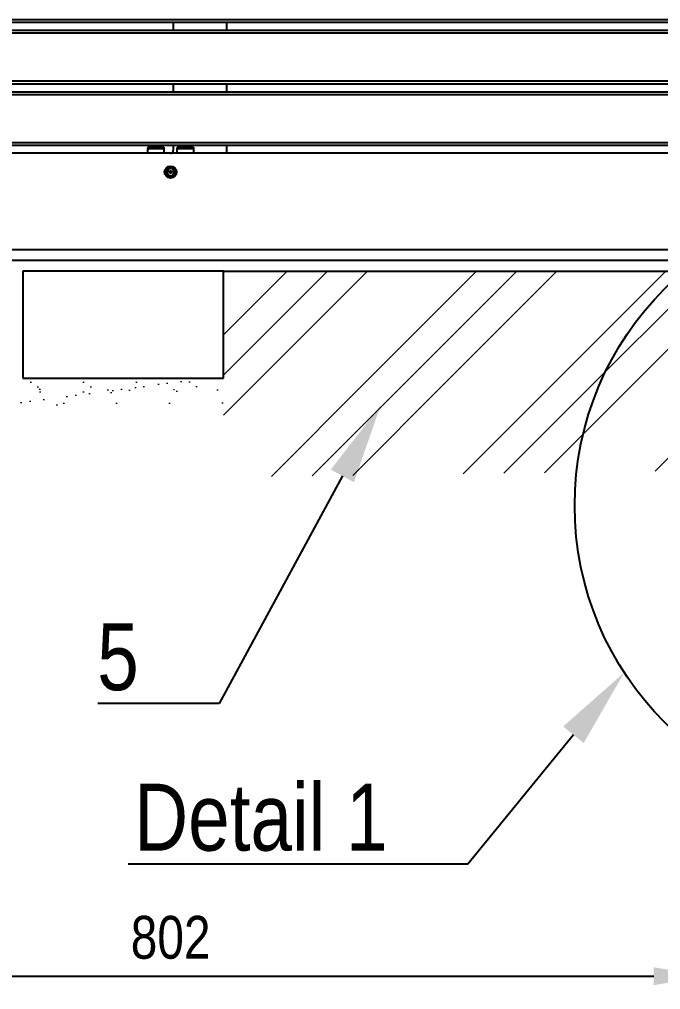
# Model space of a CAD drawing. Header units: millimetres. Extents: x 11004 to 16944, y 3085 to 7285.
# Drawn here: x 13862 to 14342, y 5074 to 5798 of the extents above; entities that cross this region are included whole.
import ezdxf
from ezdxf import colors
from ezdxf.entities.mleader import LeaderData, LeaderLine
from ezdxf.math import Vec2, Vec3

# ---------------------------------------------------------------- set-up
doc = ezdxf.new("R2010")
doc.units = ezdxf.units.MM
doc.header["$LTSCALE"] = 0.3
doc.layers.add('SRAFY', color=251, linetype='Continuous', lineweight=13)
doc.styles.add('SEACAD_Arial', font='arial.ttf', dxfattribs={"width": 0.8})
doc.dimstyles.new('ISO-25', dxfattribs={"dimtxt": 1.6, "dimasz": 2, "dimexe": 0.5, "dimexo": 1.5, "dimtad": 1, "dimdec": 0, "dimtxsty": 'SEACAD_Arial', "dimcen": 2, "dimadec": 0, "dimazin": 0, "dimtfac": 1, "dimtdec": 0, "dimtmove": 0, "dimatfit": 3, "dimfxl": 1, "dimarcsym": 0})

# ---------------------------------------------------------------- blocks, each defined once
blk = doc.blocks.new('*D169')
at = {"color": 0, "lineweight": -2, "transparency": 16777216}
for p, q in [((14376.43, 5210.62), (14376.43, 5073.82)), ((13574.41, 5160.05), (13574.41, 5073.82)), ((13614.41, 5083.82), (14336.43, 5083.82))]:
    blk.add_line(p, q, dxfattribs=at)
at = {"color": 0, "transparency": 16777216}
for points in [[(13614.41, 5090.48), (13614.41, 5077.15), (13574.41, 5083.82)], [(14336.43, 5090.48), (14336.43, 5077.15), (14376.43, 5083.82)]]:
    blk.add_solid(points, dxfattribs=at)
at = {"layer": 'Defpoints', "color": 0, "transparency": 16777216}
for p in [(14376.43, 5240.62), (13574.41, 5190.05), (14376.43, 5083.82)]:
    blk.add_point(p, dxfattribs=at)
at = {"color": 0, "transparency": 16777216, "insert": (13975.42, 5112.65), "char_height": 32, "attachment_point": 5, "style": 'SEACAD_Arial'}
blk.add_mtext('802', dxfattribs=at)

msp = doc.modelspace()

# ---------------------------------------------------------------- hatches: boundary and pattern name
at = {"layer": 'SRAFY'}
h = msp.add_hatch(dxfattribs=at)
h.set_pattern_fill('GOST_GROUND', color=256, scale=10)
h.set_pattern_definition([(45, (6909.47, 295.79), (141.4214, -9e-15), [200]), (45, (6939.47, 295.79), (141.4214, -9e-15), [200]), (45, (6969.47, 295.79), (141.4214, -9e-15), [200])])
h.paths.add_polyline_path([(14376.39, 5461.49), (14014.91, 5456.61), (14014.91, 5610.45), (14770.78, 5610.44), (14770.78, 5463.03), (14626.43, 5463.03), (14626.43, 5560.61), (14376.39, 5558.63)])
h = msp.add_hatch(dxfattribs=at)
h.set_pattern_fill('AR-SAND', color=256, scale=0.5)
h.set_pattern_definition([(37.5, (6709.467, 295.79), (-0.800016, 24.47066), [0, -19.304, 0, -21.59, 0, -20.6375]), (7.5, (6709.467, 295.79), (22.47616, 35.84126), [0, -10.414, 0, -17.399, 0, -6.6675]), (327.5, (6693.846, 295.79), (39.54962, 0.07186), [0, -6.35, 0, -22.86, 0, -29.845]), (317.5, (6693.846, 295.79), (38.17782, 11.14647), [0, -3.175, 0, -14.986, 0, -17.145])])
h.paths.add_polyline_path([(13244.91, 5530.45), (13244.91, 5510.49), (13275.44, 5510.45), (13395.42, 5510.28), (13395.42, 5530.45)])
h.paths.add_polyline_path([(14014.91, 5510.1), (14014.91, 5530.45), (13395.42, 5530.45), (13395.42, 5510.28), (13525.42, 5510.1)])

# ---------------------------------------------------------------- linework, layer by layer
for p, q in [((13383.41, 5798.45), (14567.41, 5798.45)), ((13383.41, 5796.45), (14567.41, 5796.45)), ((13383.41, 5790.45), (14567.41, 5790.45)), ((13977.41, 5796.45), (13977.41, 5790.45)), ((14017.41, 5790.45), (14017.41, 5796.45)), ((13383.41, 5788.45), (14567.41, 5788.45)), ((13383.41, 5752.45), (14567.41, 5752.45)), ((13383.41, 5750.45), (14567.41, 5750.45)), ((13977.41, 5750.45), (13977.41, 5744.45)), ((14017.41, 5744.45), (14017.41, 5750.45)), ((13383.41, 5744.45), (14567.41, 5744.45)), ((13383.41, 5742.45), (14567.41, 5742.45)), ((13383.41, 5706.45), (14567.41, 5706.45)), ((13383.41, 5704.45), (14567.41, 5704.45)), ((13958.41, 5703.05), (13970.41, 5703.05)), ((13958.41, 5703.05), (13958.41, 5702.05)), ((13970.41, 5703.05), (13970.41, 5702.05)), ((13977.41, 5704.45), (13977.41, 5700.45)), ((13980.41, 5703.05), (13992.41, 5703.05)), ((13980.41, 5703.05), (13980.41, 5702.05)), ((13992.41, 5703.05), (13992.41, 5702.05)), ((14017.41, 5698.45), (14017.41, 5704.45)), ((14571.41, 5698.45), (13379.41, 5698.45)), ((13958.41, 5702.05), (13970.41, 5702.05)), ((13958.41, 5698.45), (13958.41, 5702.05)), ((13970.41, 5702.05), (13970.41, 5698.45)), ((13980.41, 5702.05), (13992.41, 5702.05)), ((13980.41, 5698.45), (13980.41, 5702.05)), ((13992.41, 5702.05), (13992.41, 5698.45)), ((13973.56, 5686.66), (13972.56, 5683.96)), ((13972.56, 5683.96), (13974.41, 5681.74)), ((13976.4, 5687.16), (13973.56, 5686.67)), ((13974.41, 5681.74), (13977.26, 5682.23)), ((13978.25, 5684.94), (13976.41, 5687.16)), ((13977.26, 5682.23), (13978.25, 5684.94)), ((14571.41, 5626.45), (13379.41, 5626.45)), ((14571.41, 5618.45), (13379.41, 5618.45)), ((14014.91, 5610.45), (14775.28, 5610.45))]:
    msp.add_line(p, q)
at = {"color": 7, "linetype": 'Continuous'}
for p, q in [((14014.91, 5610.45), (13864.91, 5610.45)), ((13864.91, 5610.45), (13864.91, 5530.45)), ((14014.91, 5530.45), (14014.91, 5610.45)), ((13864.91, 5530.45), (14014.91, 5530.45))]:
    msp.add_line(p, q, dxfattribs=at)
at = {"flags": 128}
for points in [[(13972.56, 5683.96), (13972.56, 5683.96), (13972.56, 5683.96), (13972.56, 5683.96), (13972.56, 5683.96), (13972.56, 5683.96), (13972.56, 5683.96), (13972.56, 5683.96), (13972.56, 5683.96)], [(13973.56, 5686.67), (13973.56, 5686.67), (13973.56, 5686.67), (13973.56, 5686.67), (13973.56, 5686.67), (13973.56, 5686.66), (13973.56, 5686.66), (13973.56, 5686.66), (13973.56, 5686.66)], [(13974.41, 5681.74), (13974.41, 5681.74), (13974.41, 5681.74), (13974.41, 5681.74), (13974.41, 5681.74), (13974.41, 5681.74), (13974.41, 5681.74), (13974.41, 5681.74), (13974.41, 5681.74)], [(13976.41, 5687.16), (13976.41, 5687.16), (13976.41, 5687.16), (13976.41, 5687.16), (13976.4, 5687.16), (13976.4, 5687.16), (13976.4, 5687.16), (13976.4, 5687.16), (13976.4, 5687.16)], [(13977.26, 5682.23), (13977.26, 5682.23), (13977.26, 5682.23), (13977.26, 5682.23), (13977.26, 5682.23), (13977.26, 5682.23), (13977.26, 5682.23), (13977.26, 5682.23), (13977.26, 5682.23)], [(13978.25, 5684.94), (13978.25, 5684.94), (13978.25, 5684.94), (13978.25, 5684.94), (13978.25, 5684.94), (13978.25, 5684.94), (13978.25, 5684.94), (13978.25, 5684.94), (13978.25, 5684.94)]]:
    msp.add_lwpolyline(points, dxfattribs=at)
for centre, radius in [((13975.41, 5684.45), 4.5), ((13975.41, 5684.45), 3.25), ((13975.41, 5684.45), 3.1), ((13975.41, 5684.45), 3.03), ((13975.41, 5684.45), 0.894), ((14506.39, 5435.38), 229.01)]:
    msp.add_circle(centre, radius)
msp.add_arc((13975.41, 5700.45), 2, 270, 0)

# ---------------------------------------------------------------- dimensions: what is measured, and where the dimension line sits
dim = msp.add_linear_dim(base=(14376.43, 5083.82), p1=(13574.41, 5190.05), p2=(14376.43, 5240.62), dimstyle='ISO-25', override={"dimscale": 0, "dimtix": 0, "dimtofl": 1, "dimtmove": 0, "dimatfit": 3})
dim.commit()
dim.dimension.update_dxf_attribs({"geometry": '*D169', "text_midpoint": (13975.42, 5112.65)})

# ---------------------------------------------------------------- leaders
ml = msp.add_multileader_mtext('Standard')
ml.set_content('5', color=256, style='SEACAD_Arial')
ml.set_leader_properties()
ml.build(insert=Vec2(0, 0))
ml.multileader.update_dxf_attribs({"text_right_attachment_type": 6, "dogleg_length": 2, "arrow_head_size": 60, "scale": 20})
ctx = ml.context
ctx.base_point, ctx.scale, ctx.char_height, ctx.arrow_head_size, ctx.landing_gap_size, ctx.plane_origin = Vec3(13905.1, 5322.01), 20, 50, 60, 20, Vec3(14132.32, 5510.25)
ctx.right_attachment, ctx.text_align_type = 6, 2
notes = []
notes.append((ctx, [(0, (1, 1, 0), (14011.62, 5287.44), (-1, 0), 40, [(0, [(14132.32, 5510.25)], 0, [])])]))
ctx.mtext.insert, ctx.mtext.alignment, ctx.mtext.flow_direction = Vec3(13951.62, 5347.44), 3, 5
ml = msp.add_multileader_mtext('Standard')
ml.set_content('Detail 1', color=256, style='SEACAD_Arial')
ml.set_leader_properties(lineweight=-3)
ml.build(insert=Vec2(0, 0))
ml.multileader.update_dxf_attribs({"text_right_attachment_type": 6, "dogleg_length": 2, "arrow_head_size": 60, "scale": 20})
ctx = ml.context
ctx.base_point, ctx.scale, ctx.char_height, ctx.arrow_head_size, ctx.landing_gap_size, ctx.plane_origin = Vec3(13942.68, 5202.17), 20, 50, 60, 20, Vec3(15982.48, 5637.1)
ctx.right_attachment, ctx.text_align_type = 6, 2
notes.append((ctx, [(1, (1, 1, 0), (14197.58, 5167.58), (-1, 0), 40, [(0, [(14314.34, 5310.62)], 0, [])])]))
ctx.mtext.insert, ctx.mtext.alignment, ctx.mtext.flow_direction = Vec3(14137.58, 5227.58), 3, 5
for ctx, leaders in notes:
    for number, flags, end, landing, length, lines in leaders:
        leader = LeaderData()
        leader.index, (leader.has_last_leader_line, leader.has_dogleg_vector, leader.attachment_direction) = number, flags
        leader.last_leader_point, leader.dogleg_vector, leader.dogleg_length = Vec3(end), Vec3(landing), length
        for number, points, colour, breaks in lines:
            line = LeaderLine()
            line.index, line.vertices, line.color, line.breaks = number, Vec3.list(points), colors.encode_raw_color(colour), breaks
            leader.lines.append(line)
        ctx.leaders.append(leader)

doc.saveas('drawing.dxf')
